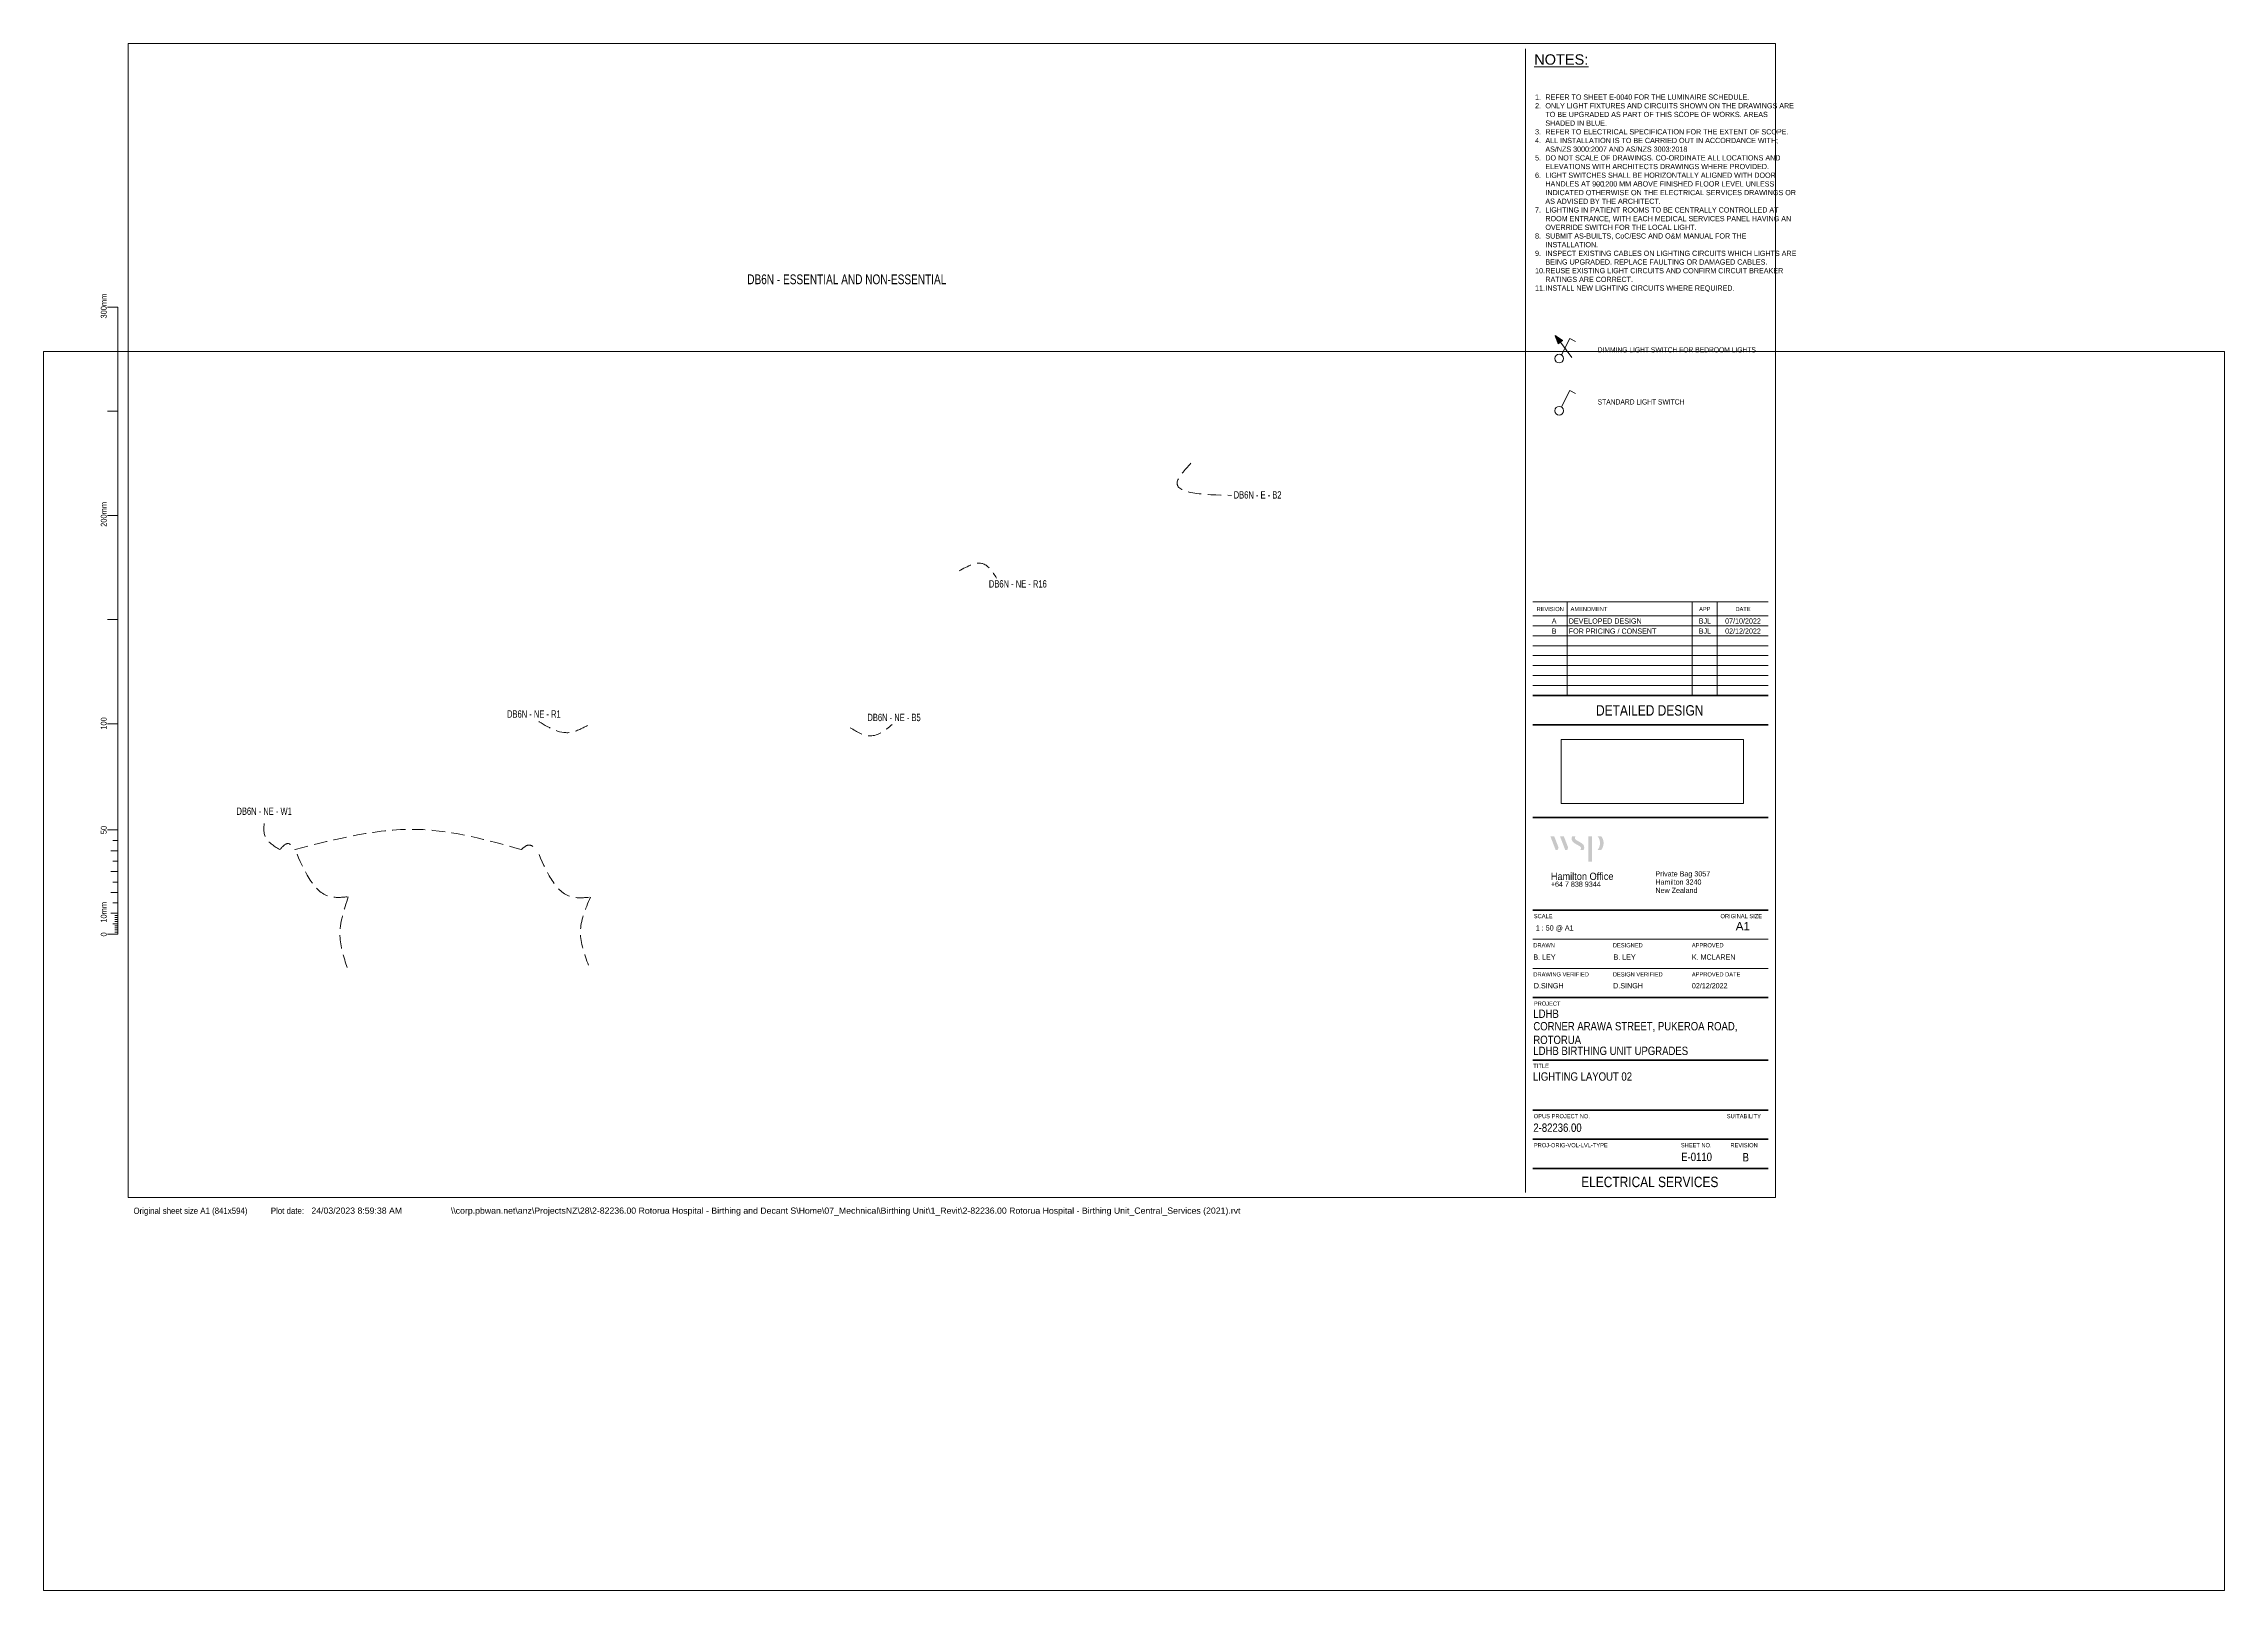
# Paper-space layout 'Layout1' of a CAD drawing. Header units: millimetres. Extents: x -8 to 1040, y -170 to 573.
import ezdxf

# ---------------------------------------------------------------- set-up
doc = ezdxf.new("R2010")
doc.units = ezdxf.units.MM
doc.linetypes.add('DASHED2', pattern=[9.524999999999999, 6.35, -3.175])
for name, color, linetype, lineweight in [('A-DETL-____-OTLN', 90, 'Continuous', 13), ('G-____-____-SCHD', 231, 'Continuous', 13), ('G-____-____-TEXT', 231, 'Continuous', 13), ('G-____-TTLB-OTLN', 6, 'Continuous', 13), ('G-____-TTLB-THIN', 151, 'Continuous', 13), ('G-____-TTLB-WIDE', 214, 'Continuous', 50)]:
    doc.layers.add(name, color=color, linetype=linetype, lineweight=lineweight)
doc.styles.add('Arial Narrow_1', font='ARIALN.TTF', dxfattribs={"height": 2})
doc.styles.add('Arial Narrow_2', font='ARIALN.TTF', dxfattribs={"height": 4})
doc.styles.add('Arial Narrow_3', font='ARIALN.TTF', dxfattribs={"height": 2.5})
doc.styles.add('Arial Narrow_4', font='ARIALN.TTF', dxfattribs={"height": 5})
doc.styles.add('Arial Narrow_5', font='ARIALN.TTF', dxfattribs={"width": 0.9, "height": 2.5})
doc.styles.add('Arial_1', font='arial.ttf', dxfattribs={"width": 0.8, "height": 2.8})
doc.styles.add('Arial_2', font='arial.ttf', dxfattribs={"height": 4})
doc.styles.add('Arial_3', font='arial.ttf', dxfattribs={"width": 0.9, "height": 3.5})
doc.styles.add('Arial_4', font='arial.ttf', dxfattribs={"width": 0.9, "height": 2.5})
doc.styles.add('Arial_5', font='arial.ttf', dxfattribs={"height": 5})
doc.styles.add('Arial_6', font='arial.ttf', dxfattribs={"width": 0.9, "height": 3})
doc.styles.add('Arial_7', font='arial.ttf', dxfattribs={"height": 3})
picture_1 = doc.add_image_def('image1.png', size_in_pixel=(378, 133))

# ---------------------------------------------------------------- blocks, each defined once
blk = doc.blocks.new('WSP_NZ_01_TBL_Sheet_A1L-V-WSP - NZ-Hamilton-2474080-LIGHTING LAYOUT 02')
at = {"layer": 'G-____-TTLB-OTLN'}
h = blk.add_hatch(color=256, dxfattribs=at)
h.paths.add_polyline_path([(723.0171718670323, 185.8948597335613), (720.5012485020749, 192.4490641792196), (722.3542315465592, 192.4490641792196), (724.4273757311323, 187.0483389344545), (723.984596550748, 185.8948597335613)])
h.paths.add_polyline_path([(734.1289843212915, 192.4490641792196), (735.803713994597, 192.4490641792196), (735.803713994597, 180.2293819717007), (734.1289843212915, 180.2293819717007)])
h.paths.add_polyline_path([(718.4142436699462, 185.8948597335614), (715.8983203049888, 192.4490641792196), (717.7513033494729, 192.4490641792196), (719.8244475340462, 187.0483389344542), (719.381668353662, 185.8948597335614)])
edge = h.paths.add_edge_path()
edge.add_arc((729.5639441158307, 186.7052417201629), 1.05787855245313, 309.9999999999912, 420.0000000000085)
edge.add_line((730.0928833920572, 187.6213914207061), (727.1520354779705, 189.3192907555499))
edge.add_arc((728.5351796851944, 191.3266383690183), 2.437730981727562, 152.5845770288775, 235.431576951794, ccw=False)
edge.add_line((726.371226672796, 192.4490641792196), (728.0150078439128, 192.4490641792196))
edge.add_arc((728.6949990699829, 191.6386821926181), 1.057878552453278, 130.0000000000016, 246.9373173742966)
edge.add_line((728.2805879013457, 190.6653526415156), (730.9426289914832, 189.128422501531))
edge.add_arc((729.7237635006194, 187.0172855437626), 2.437730981727562, -27.41542297112261, 60.00000000000091, ccw=False)
edge.add_line((731.8877165130178, 185.8948597335613), (730.2439353419006, 185.8948597335613))
edge = h.paths.add_edge_path()
edge.add_line((738.6161963136467, 192.4490641792196), (740.3461963136468, 192.4490641792196))
edge.add_arc((736.1099620802667, 189.1832476974997), 5.348947351800729, -37.935421855041795, 37.62950772439672, ccw=False)
edge.add_line((740.3286991390273, 185.8948597335613), (738.5986991390271, 185.8948597335613))
edge.add_arc((734.3799620802665, 189.1832476974997), 5.348947351800654, 322.0645781449574, 397.629507724396)
for p, q in [((27.97844999999947, 446.4999999999865), (22.97844999999992, 446.4999999999865)), ((27.97844999999947, 145.4999999999866), (27.97844999999947, 446.4999999999865)), ((27.97844999999947, 396.4999999999865), (22.97844999999986, 396.4999999999865)), ((27.97844999999947, 346.4999999999866), (22.97844999999972, 346.4999999999866)), ((27.97844999999947, 296.4999999999865), (22.97844999999972, 296.4999999999865)), ((27.97844999999947, 246.4999999999865), (22.97844999999958, 246.4999999999865)), ((27.97844999999947, 195.4999999999865), (22.97844999999957, 195.4999999999865)), ((27.97844999999947, 190.4999999999866), (25.487621072817, 190.4999999999866)), ((27.97844999999947, 185.4999999999866), (24.52039962629263, 185.4999999999866)), ((27.97844999999947, 180.4999999999864), (25.48762107281701, 180.4999999999864)), ((27.97844999999947, 175.4999999999865), (24.52039962629265, 175.4999999999865)), ((27.97844999999947, 170.4999999999865), (25.48762107281703, 170.4999999999865)), ((27.97844999999947, 165.4999999999866), (24.52039962629267, 165.4999999999866)), ((27.97844999999947, 160.4999999999866), (25.48762107281705, 160.4999999999866)), ((27.97844999999947, 155.4999999999867), (24.52039962629268, 155.4999999999867)), ((27.97844999999947, 150.4999999999868), (25.48762107281706, 150.4999999999868)), ((27.97844999999947, 154.4721188656987), (26.47960740881153, 154.4721188656987)), ((27.97844999999947, 153.4790891492706), (26.47960740881153, 153.4790891492706)), ((27.97844999999947, 152.4860594328426), (26.47960740881153, 152.4860594328426)), ((27.97844999999947, 151.4930297164145), (26.47960740881153, 151.4930297164145)), ((27.97844999999947, 149.4721188656987), (26.47960740881154, 149.4721188656987)), ((27.97844999999947, 148.4790891492707), (26.47960740881154, 148.4790891492707)), ((27.97844999999947, 147.4860594328426), (26.47960740881154, 147.4860594328426)), ((22.97844999999939, 145.4999999999866), (27.97844999999947, 145.4999999999866)), ((27.97844999999947, 146.4930297164146), (26.47960740881154, 146.4930297164146))]:
    blk.add_line(p, q, dxfattribs=at)
at = {"layer": 'G-____-TTLB-THIN'}
for p, q in [((32.97844999999996, 572.9999999999837), (32.97844999999996, 18.99999999998377)), ((823.9784500000001, 572.9999999999837), (32.97845000000009, 572.9999999999837)), ((703.9783060496183, 21.49999999998376), (703.9783060496183, 570.499999999981)), ((823.9784500000001, 18.99999999998105), (823.9784500000001, 572.9999999999837)), ((707.4783060496188, 304.9999999999883), (820.4783060496189, 304.9999999999883)), ((723.9783060496188, 304.9999999999883), (723.9783060496188, 260.0129411257078)), ((783.9780750000015, 304.9999999999883), (783.9780750000015, 260.0129411257078)), ((795.9780750000012, 304.9999999999883), (795.9780750000012, 260.0129411257078)), ((707.4783060496188, 298.3369882251328), (820.4783060496189, 298.3369882251328)), ((707.4783060496188, 293.5464823377047), (820.4783060496189, 293.5464823377047)), ((707.4783060496188, 288.7559764502766), (820.4783060496189, 288.7559764502766)), ((707.4783060496188, 283.9654705628484), (820.4783060496189, 283.9654705628484)), ((707.4783060496188, 279.1749646754203), (820.4783060496189, 279.1749646754203)), ((707.4783060496188, 274.3844587879921), (820.4783060496189, 274.3844587879921)), ((707.4783060496188, 269.593952900564), (820.4783060496189, 269.593952900564)), ((707.4783060496187, 264.8034470131359), (820.4783060496188, 264.8034470131359)), ((707.4783060496185, 142.999999999982), (820.4783060496187, 142.999999999982)), ((707.4783060496185, 128.999999999981), (820.4783060496187, 128.999999999981)), ((32.97844999999996, 18.99999999998376), (823.9784500000001, 18.99999999998376))]:
    blk.add_line(p, q, dxfattribs=at)
at = {"layer": 'G-____-TTLB-WIDE'}
for p, q in [((707.4783060496187, 260.0129411257078), (820.4783060496188, 260.0129411257078)), ((707.4783060496187, 245.9999999999887), (820.4783060496188, 245.9999999999887)), ((707.4783060496187, 201.4999999999858), (820.4783060496188, 201.4999999999858)), ((707.4783060496185, 156.9999999999829), (820.4783060496187, 156.9999999999829)), ((707.4783060496184, 114.99999999998), (820.4783060496186, 114.99999999998)), ((707.4783060496184, 84.9999999999806), (820.4783060496186, 84.9999999999806)), ((707.4783060496184, 60.99999999997967), (820.4783060496186, 60.99999999997967)), ((707.4783060496183, 46.99999999997901), (820.4783060496185, 46.99999999997901)), ((707.4783060496183, 32.99999999997903), (820.4783060496185, 32.99999999997903))]:
    blk.add_line(p, q, dxfattribs=at)
at = {"layer": 'G-____-TTLB-OTLN', "attachment_point": 1}
for s, insert, char_height, width, style in [('\\LNOTES:', (708.1258147227653, 567.8835322152884), 5, 31.9071625, 'Arial_5'), ('REVISION', (709.2442216391033, 302.5537452949713), 2, 13.54851875, 'Arial Narrow_1'), ('AMENDMENT', (725.5925952535351, 302.5537452949713), 2, 18.19830625, 'Arial Narrow_1'), ('APP', (787.2743386349853, 302.5537452949713), 2, 5.77215, 'Arial Narrow_1'), ('DATE', (804.7597156875297, 302.5537452949713), 2, 7.61603125, 'Arial Narrow_1'), ('+64 7 838 9344', (716.1118205924422, 170.728124143186), 2.5, 26.40758625, 'Arial_4'), ('Hamilton Office', (716.1118205924422, 174.9857336775854), 3.5, 37.2303675, 'Arial_3'), ('Private Bag 3057 ', (766.3084749842038, 175.6912190922489), 2.5, 30.231635625, 'Arial_4'), ('Hamilton 3240', (766.3084749842038, 171.7224690922489), 2.5, 24.315181875, 'Arial_4'), ('New Zealand', (766.3084749842038, 167.7537190922489), 2.5, 22.07847375, 'Arial_4'), ('SCALE', (707.9387032640012, 155.1211548682234), 2, 9.379743750000001, 'Arial Narrow_1'), ('ORIGINAL SIZE', (797.5918335581828, 155.1211548682234), 2, 20.6835375, 'Arial Narrow_1'), ('A1', (804.9157016277537, 151.3107699186655), 4, 8.33755, 'Arial_2'), ('DRAWN', (707.7153145921254, 141.1519206378127), 2, 10.582275, 'Arial Narrow_1'), ('DESIGNED', (745.9161064219934, 141.1519206378127), 2, 14.75105, 'Arial Narrow_1'), ('APPROVED', (783.8300273850647, 141.1519206378127), 2, 15.79324375, 'Arial Narrow_1'), ('DRAWING VERIFIED', (707.7153145921254, 127.1519206378117), 2, 27.49788125, 'Arial Narrow_1'), ('DESIGN VERIFIED', (745.9161064219934, 127.1519206378117), 2, 24.77214375, 'Arial Narrow_1'), ('APPROVED DATE', (783.8300273850647, 127.1519206378117), 2, 24.2109625, 'Arial Narrow_1'), ('PROJECT', (707.9387032640012, 113.1314306719551), 2, 13.22784375, 'Arial Narrow_1'), ('TITLE', (707.7153145921254, 83.21627735824693), 2, 7.8565375, 'Arial Narrow_1'), ('OPUS PROJECT NO.', (707.9374825608762, 59.08954724313207), 2, 27.81855625, 'Arial Narrow_1'), ('SUITABILITY', (800.5818029235041, 59.08954724313207), 2, 17.23628125, 'Arial Narrow_1'), ('PROJ-ORIG-VOL-LVL-TYPE', (707.9374825608762, 45.15083763005023), 2, 36.877625, 'Arial Narrow_1'), ('SHEET NO.', (778.5382835029337, 45.15083763004999), 2, 15.31223125, 'Arial Narrow_1'), ('REVISION', (802.3642449613401, 45.15083763005023), 2, 13.54851875, 'Arial Narrow_1'), ('Original sheet size A1 (841x594)', (35.47584401224979, 14.18146693762227), 3, 67.2455475, 'Arial_6'), ('Plot date:', (101.4222850031969, 14.18146693762239), 3, 19.697461875, 'Arial_6')]:
    blk.add_mtext(s, dxfattribs=dict(at, insert=insert, char_height=char_height, width=width, style=style))
at = {"layer": 'G-____-TTLB-OTLN', "char_height": 2.8, "attachment_point": 1, "rotation": 90, "style": 'Arial_1'}
for s, insert, width in [('300mm', (19.7794127787864, 441.0269787791387), 12.634595), ('200mm', (19.77941277878626, 341.0269787791389), 12.634595), ('100', (19.77941277878599, 243.6289009767012), 6.349365000000001), ('50', (19.77941277878599, 193.4666043649014), 4.23291), ('10mm', (19.77622664726725, 150.9777658905342), 10.51814), ('0', (19.77941277878585, 144.3396987581037), 2.116455)]:
    blk.add_mtext(s, dxfattribs=dict(at, insert=insert, width=width))
at = {"layer": 'G-____-TTLB-OTLN'}
image = blk.add_image(picture_1, insert=(721.1485993603186, 208.1239235729647), size_in_units=(87.52268645486107, 30.795019308191858), dxfattribs=at)
image.dxf.flags = 7

psp = doc.layouts.get("Layout1")

# ---------------------------------------------------------------- linework, layer by layer
at = {"layer": 'A-DETL-____-OTLN', "color": 20, "lineweight": 18}
for p, q in [((719.6494531798838, 428.933877087464), (718.2297558338844, 432.8344634880569)), ((718.2297558338844, 432.8344634880569), (721.7500108006788, 430.4600215314973)), ((718.364311176126, 432.6617854055908), (719.6865308199855, 429.0290167905271)), ((718.4727721494957, 432.5125016827679), (721.6372060379553, 430.3780640740171)), ((718.848256042331, 432.1900806455849), (721.6012552518205, 430.4698158137442)), ((721.7500108006788, 430.4600215314973), (719.6494531798838, 428.933877087464)), ((726.1348432927277, 422.38071485539), (720.7779822947392, 429.7538014834986)), ((721.2418758079459, 423.5518177038372), (725.2562498683869, 431.430470407886)), ((725.2562498683869, 431.430470407886), (727.9900848764686, 430.0375118965497)), ((721.2418758079459, 398.5518177038372), (725.2562498683869, 406.430470407886)), ((725.2562498683869, 406.430470407886), (727.9900848764686, 405.0375118965497))]:
    psp.add_line(p, q, dxfattribs=at)
at = {"layer": 'A-DETL-____-OTLN', "color": 12, "lineweight": 35}
psp.add_line((718.364311176126, 432.6617854055907), (720.291409507596, 430.0093621031853), dxfattribs=at)
at = {"layer": 'A-DETL-____-OTLN', "color": 240, "lineweight": 50}
for p, q in [((719.7161895948757, 429.2554843778144), (718.5829513241202, 432.3690309375763)), ((718.5829513241202, 432.3690309375764), (721.3929077295678, 430.4736914101461)), ((718.692198683114, 432.210486969024), (720.8831459226107, 430.1673956152616)), ((718.9103096800624, 432.0070951739172), (720.6102542755982, 430.0034257713102)), ((719.8193787468251, 429.5282198115179), (718.9843041966957, 432.0983150067652)), ((719.0135120206534, 432.008422567814), (721.1583041118054, 430.3327273351516)), ((719.0135120206531, 432.0084225678143), (720.1316683554583, 429.7158623390771)), ((721.3929077295678, 430.4736914101461), (719.7161895948757, 429.2554843778144)), ((721.3929077295676, 430.4736914101463), (719.8193787468251, 429.5282198115179))]:
    psp.add_line(p, q, dxfattribs=at)
at = {"layer": 'A-DETL-____-OTLN', "color": 20, "lineweight": 18}
for centre in [(720.1396205248908, 421.776667779504), (720.1396205248908, 396.776667779504)]:
    psp.add_circle(centre, 2.089527210371569, dxfattribs=at)
at = {"layer": 'A-DETL-____-OTLN', "color": 18, "linetype": 'DASHED2', "true_color": 0x000000}
for points in [[(543.2571278285814, 371.5075437450998), (536.7457321881129, 362.601299796223), (562.7913172329759, 356.0928898516195)], [(431.9021422095061, 319.8271696725342), (443.5183847103403, 323.2674407201209), (449.9718546975732, 316.3868986249474)], [(253.5400625103234, 245.6772609856409), (245.0404182960992, 242.2789637571182), (229.2310850236208, 248.0560694608603)], [(379.6562794144679, 244.589038096562), (389.4040552197989, 240.6175831365274), (399.8405302690326, 246.0717143935065)], [(105.666010327272, 186.0401808891079), (98.71537142806801, 192.3152972910884), (98.71537142806801, 201.503860989468)], [(105.7508515825939, 186.0456926866118), (109.7635755414003, 188.9870062580865), (112.9202492724457, 185.9922149627121)], [(113.0772834365002, 186.1204784493807), (173.0600385342741, 195.7023660662328), (221.6857230528171, 186.0978997349443)], [(113.9956318613417, 183.9460023567699), (130.3629523813547, 163.4092192631495), (138.5529430221286, 163.4092192631495)], [(221.7261908095334, 186.0871432863246), (225.3838597387871, 188.2513210932925), (229.0835681568719, 186.0451210210244)], [(230.2073094419156, 183.7429144910992), (246.5746299619286, 163.2061313974788), (254.7646206027025, 163.2061313974788)], [(138.6352392136005, 163.4268716874512), (134.6190266550771, 144.719316044441), (138.126092362103, 129.3829346585596)], [(254.8745177012579, 163.1745318531016), (250.1001715910138, 146.3102073913267), (253.9811307660639, 130.606852686944)]]:
    psp.add_spline(points, degree=3, dxfattribs=at)

# ---------------------------------------------------------------- block references
at = {"layer": 'G-____-TTLB-OTLN'}
psp.add_blockref('WSP_NZ_01_TBL_Sheet_A1L-V-WSP - NZ-Hamilton-2474080-LIGHTING LAYOUT 02', (0, 0), dxfattribs=at)

# ---------------------------------------------------------------- texts
at = {"layer": 'G-____-____-SCHD', "char_height": 2.5, "line_spacing_factor": 0.9746961653507233, "style": 'Arial Narrow_3'}
for s, insert, width, attachment_point in [('A', (716.5568605778008, 297.0621467675405), 2.302694535381516, 1), ('DEVELOPED DESIGN', (724.7189782364502, 297.0621467675405), 35.21587509443466, 1), ('BJL', (790.0826797862152, 297.0621467675405), 5.925600604381767, 2), ('07/10/2022', (808.3904851462361, 297.0621467675405), 17.13204734323848, 2), ('B', (716.5568605778008, 292.2103004050228), 2.302694535381516, 1), ('FOR PRICING / CONSENT', (724.7189782364502, 292.2103004050228), 42.27747166960463, 1), ('BJL', (790.0826797862152, 292.2103004050228), 5.925600604381767, 2), ('02/12/2022', (808.3904851462361, 292.2103004050228), 17.13204734323848, 2)]:
    psp.add_mtext(s, dxfattribs=dict(at, insert=insert, width=width, attachment_point=attachment_point))
at = {"layer": 'G-____-____-TEXT', "color": 7, "attachment_point": 1}
for s, insert, char_height, width, style in [('1.', (708.5377568843586, 548.5883576285423), 2.5, 6.011520000000001, 'Arial Narrow_3'), ('REFER TO SHEET E-0040 FOR THE LUMINAIRE SCHEDULE.', (713.4986943843586, 548.5883576285423), 2.5, 99.16874374999998, 'Arial Narrow_3'), ('2.', (708.5377568843586, 544.4211701285424), 2.5, 6.011520000000001, 'Arial Narrow_3'), ('TO BE UPGRADED AS PART OF THIS SCOPE OF WORKS. AREAS ', (713.4986943843586, 540.2539826285423), 2.5, 109.5105125, 'Arial Narrow_3'), ('SHADED IN BLUE.', (713.4986943843586, 536.0867951285423), 2.5, 29.822775, 'Arial Narrow_3'), ('ONLY LIGHT FIXTURES AND CIRCUITS SHOWN ON THE DRAWINGS ARE ', (713.4986943843586, 544.4211701285424), 2.5, 121.93666875, 'Arial Narrow_3'), ('4.', (708.5377568843586, 527.7524201285423), 2.5, 6.011520000000001, 'Arial Narrow_3'), ('3.', (708.5377568843586, 531.9196076285424), 2.5, 6.011520000000001, 'Arial Narrow_3'), ('ALL INSTALLATION IS TO BE CARRIED OUT IN ACCORDANCE WITH; ', (713.4986943843586, 527.7524201285423), 2.5, 114.24046875, 'Arial Narrow_3'), ('AS/NZS 3000:2007 AND AS/NZS 3003:2018', (713.4986943843586, 523.5852326285424), 2.5, 69.02529375, 'Arial Narrow_3'), ('REFER TO ELECTRICAL SPECIFICATION FOR THE EXTENT OF SCOPE.', (713.4986943843586, 531.9196076285424), 2.5, 118.64975, 'Arial Narrow_3'), ('5.', (708.5377568843586, 519.4180451285423), 2.5, 6.011520000000001, 'Arial Narrow_3'), ('DO NOT SCALE OF DRAWINGS. CO-ORDINATE ALL LOCATIONS AND ', (713.4986943843586, 519.4180451285423), 2.5, 115.443, 'Arial Narrow_3'), ('ELEVATIONS WITH ARCHITECTS DRAWINGS WHERE PROVIDED. ', (713.4986943843586, 515.2508576285423), 2.5, 109.8311875, 'Arial Narrow_3'), ('6.', (708.5377568843586, 511.0836701285423), 2.5, 6.011520000000001, 'Arial Narrow_3'), ('LIGHT SWITCHES SHALL BE HORIZONTALLY ALIGNED WITH DOOR ', (713.4986943843586, 511.0836701285423), 2.5, 113.198275, 'Arial Narrow_3'), ('HANDLES AT 900 ', (713.4986943843586, 506.9164826285423), 2.5, 29.5021, 'Arial Narrow_3'), ('INDICATED OTHERWISE ON THE ELECTRICAL SERVICES DRAWINGS OR ', (713.4986943843586, 502.7492951285424), 2.5, 122.89869375, 'Arial Narrow_3'), ('–', (737.8403610510253, 506.9164826285423), 2.5, 1.924049999999998, 'Arial Narrow_3'), (' 1200 MM ABOVE FINISHED FLOOR LEVEL UNLESS ', (739.4278610510253, 506.9164826285423), 2.5, 86.10123750000001, 'Arial Narrow_3'), ('7.', (708.5377568843586, 494.4149201285423), 2.5, 6.011520000000001, 'Arial Narrow_3'), ('AS ADVISED BY THE ARCHITECT.', (713.4986943843586, 498.5821076285424), 2.5, 56.19829375, 'Arial Narrow_3'), ('LIGHTING IN PATIENT ROOMS TO BE CENTRALLY CONTROLLED AT ', (713.4986943843586, 494.4149201285423), 2.5, 114.6413125, 'Arial Narrow_3'), ('8.', (708.5377568843586, 481.9133576285424), 2.5, 6.011520000000001, 'Arial Narrow_3'), ('SUBMIT AS-BUILTS, CoC/ESC AND O&M MANUAL FOR THE ', (713.4986943843586, 481.9133576285424), 2.5, 98.76790000000001, 'Arial Narrow_3'), ('OVERRIDE SWITCH FOR THE LOCAL LIGHT.', (713.4986943843586, 486.0805451285423), 2.5, 73.5949125, 'Arial Narrow_3'), ('ROOM ENTRANCE, WITH EACH MEDICAL SERVICES PANEL HAVING AN ', (713.4986943843586, 490.2477326285423), 2.5, 120.49363125, 'Arial Narrow_3'), ('9.', (708.5377568843586, 473.5789826285423), 2.5, 6.011520000000001, 'Arial Narrow_3'), ('INSTALLATION.', (713.4986943843586, 477.7461701285424), 2.5, 25.73416875, 'Arial Narrow_3'), ('INSPECT EXISTING CABLES ON LIGHTING CIRCUITS WHICH LIGHTS ARE ', (713.4986943843586, 473.5789826285423), 2.5, 123.05903125, 'Arial Narrow_3'), ('\\pxt10;DB6N - ESSENTIAL AND NON-ESSENTIAL', (330.2117490012956, 462.1955310142463), 4.688064786190613, 101.3784013910388, 'Arial Narrow_5'), ('10.', (708.5377568843586, 465.2446076285424), 2.5, 6.011520000000001, 'Arial Narrow_3'), ('BEING UPGRADED. REPLACE FAULTING OR DAMAGED CABLES.', (713.4986943843586, 469.4117951285423), 2.5, 108.067475, 'Arial Narrow_3'), ('REUSE EXISTING LIGHT CIRCUITS AND CONFIRM CIRCUIT BREAKER ', (713.4986943843586, 465.2446076285423), 2.5, 116.64553125, 'Arial Narrow_3'), ('RATINGS ARE CORRECT. ', (713.4986943843586, 461.0774201285424), 2.5, 43.6118, 'Arial Narrow_3'), ('11.', (708.5377568843586, 456.9102326285424), 2.5, 6.011520000000001, 'Arial Narrow_3'), ('INSTALL NEW LIGHTING CIRCUITS WHERE REQUIRED.', (713.4986943843586, 456.9102326285424), 2.5, 91.95355625, 'Arial Narrow_3'), ('DIMMING LIGHT SWITCH FOR BEDROOM LIGHTS', (738.6089189603022, 427.2435059187063), 2.5, 73.88351999999999, 'Arial Narrow_5'), ('STANDARD LIGHT SWITCH ', (738.6089189603022, 402.2435059187063), 2.5, 41.343024375, 'Arial Narrow_5'), ('DB6N - E - B2', (563.8039993805542, 358.0986522619572), 3.518138069488254, 28.10584055417666, 'Arial Narrow_5'), ('DB6N - NE - R16', (446.2476714557092, 315.4008789432688), 3.518138069488254, 28.10584055417666, 'Arial Narrow_5'), ('DB6N - NE - R1', (214.8553253848527, 252.910130053302), 3.518138069488254, 28.10584055417666, 'Arial Narrow_5'), ('DB6N - NE - B5', (387.9141152500215, 251.2680421081535), 3.518138069488254, 28.10584055417666, 'Arial Narrow_5'), ('DB6N - NE - W1', (84.91317271131808, 206.2629580530603), 3.518138069488254, 28.10584055417666, 'Arial Narrow_5')]:
    psp.add_mtext(s, dxfattribs=dict(at, insert=insert, char_height=char_height, width=width, style=style))
at = {"layer": 'G-____-TTLB-OTLN', "attachment_point": 1}
for s, insert, char_height, width, style in [('DETAILED DESIGN', (737.840010693462, 255.4026292849747), 5, 63.3333125, 'Arial Narrow_4'), (' 1 : 50 @ A1', (707.9387032640012, 149.6862854329454), 2.5, 19.32066875, 'Arial Narrow_3'), ('B. LEY', (707.7153145921254, 135.7175700013609), 2.5, 10.82278125, 'Arial Narrow_3'), ('B. LEY', (746.201338005732, 135.7175700013609), 2.5, 10.82278125, 'Arial Narrow_3'), ('K. MCLAREN', (783.8300273850647, 135.7175700013608), 2.5, 21.16455, 'Arial Narrow_3'), ('D.SINGH', (707.9387032640012, 121.9519450013599), 2.5, 14.430375, 'Arial Narrow_3'), ('D.SINGH', (746.0624825608762, 121.9519450013597), 2.5, 14.430375, 'Arial Narrow_3'), ('02/12/2022', (783.8300273850647, 121.9519450013599), 2.5, 17.31645, 'Arial Narrow_3'), ('LDHB', (707.7153145921254, 109.2748934196388), 4, 14.83121875, 'Arial Narrow_2'), ('CORNER ARAWA STREET, PUKEROA ROAD,', (707.7153145921254, 103.2748934196388), 4, 118.64975, 'Arial Narrow_2'), ('ROTORUA', (707.7153145921254, 96.72645591963885), 4, 27.81855625, 'Arial Narrow_2'), ('LDHB BIRTHING UNIT UPGRADES', (707.7153145921254, 91.45951589525485), 4, 90.02950625, 'Arial Narrow_2'), ('LIGHTING LAYOUT 02', (707.4931466233746, 79.11847962865828), 4, 57.88183750000001, 'Arial Narrow_2'), ('2-82236.00', (707.7153145921254, 54.56676370135797), 4, 28.3797375, 'Arial Narrow_2'), ('E-0110', (778.7209586056478, 40.54992908827611), 4, 18.03796875, 'Arial Narrow_2'), ('B', (808.1963115885661, 40.36399911458163), 4, 3.687762499999999, 'Arial Narrow_2'), ('ELECTRICAL SERVICES', (730.7065917024314, 29.02219530603849), 5, 81.05060625, 'Arial Narrow_4')]:
    psp.add_mtext(s, dxfattribs=dict(at, insert=insert, char_height=char_height, width=width, style=style))
at = {"layer": 'G-____-TTLB-OTLN', "char_height": 3, "attachment_point": 1, "line_spacing_factor": 0.9417779076525878, "style": 'Arial_7'}
for s, insert, width in [('24/03/2023 8:59:38 AM', (120.9066897104185, 14.22598255230311), 52.15174214278542), ('\\\\\\\\corp.pbwan.net\\\\anz\\\\ProjectsNZ\\\\28\\\\2-82236.00 Rotorua Hospital - Birthing and Decant S\\\\Home\\\\07_Mechnical\\\\Birthing Unit\\\\1_Revit\\\\2-82236.00 Rotorua Hospital - Birthing Unit_Central_Services (2021).rvt', (187.8769664165392, 14.22598255230323), 453.0958047996787)]:
    psp.add_mtext(s, dxfattribs=dict(at, insert=insert, width=width))

# ---------------------------------------------------------------- viewports
at = {"layer": '0'}
psp.add_viewport(center=(515.9390038905443, 127.7932863036776), size=(1047.265136615036, 594.7353612279713), view_center_point=(515.9390038905443, 127.7932863036776), view_height=594.7353612279713, dxfattribs=at)

doc.saveas('drawing.dxf')
